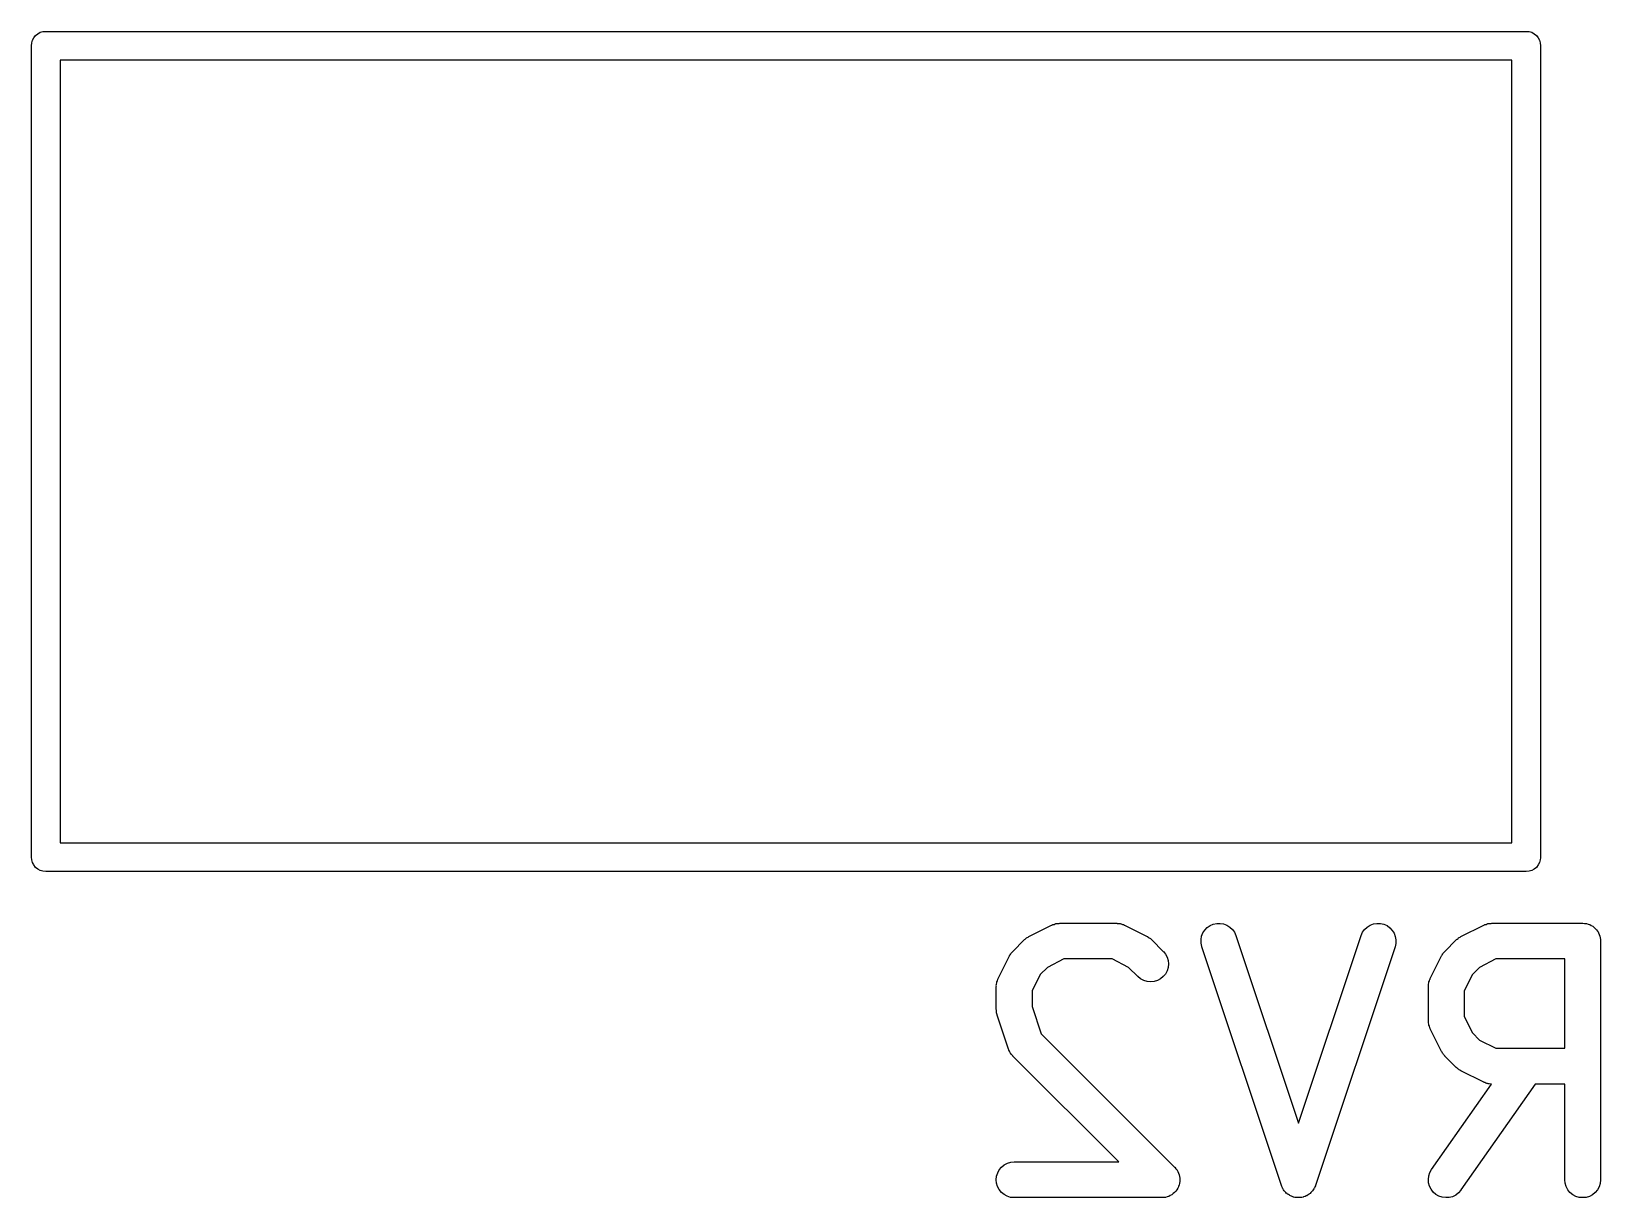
# Model space of a CAD drawing. Extents: x 60.5 to 142.6, y -115.4 to -60.2.
# Drawn here: x 82.04 to 88.61, y -106.43 to -101.54 of the extents above; entities that cross this region are included whole.
import ezdxf

# ---------------------------------------------------------------- set-up
doc = ezdxf.new("R2010")
doc.units = 0
doc.layers.add('BLACK', color=7, linetype='CONTINUOUS')

msp = doc.modelspace()

# ---------------------------------------------------------------- linework, layer by layer
at = {"layer": 'BLACK', "linetype": 'CONTINUOUS'}
for p, q in [((82.0397, -101.6), (82.0409, -101.588)), ((82.04, -101.603), (82.0397, -101.6)), ((82.04, -104.997), (82.04, -101.603)), ((82.0409, -101.588), (82.0443, -101.577)), ((82.0443, -101.577), (82.0499, -101.567)), ((82.0499, -101.567), (82.0574, -101.557)), ((82.0574, -101.557), (82.0665, -101.55)), ((82.0665, -101.55), (82.0769, -101.544)), ((82.0769, -101.544), (82.0882, -101.541)), ((82.0882, -101.541), (82.0971, -101.54)), ((82.0971, -101.54), (82.0971, -101.54)), ((82.0971, -101.54), (82.1, -101.54)), ((82.1, -101.54), (82.1029, -101.54)), ((82.1029, -101.54), (88.2971, -101.54)), ((88.2971, -101.54), (88.3, -101.54)), ((88.3, -101.54), (88.3029, -101.54)), ((88.3029, -101.54), (88.3029, -101.54)), ((88.3029, -101.54), (88.3118, -101.541)), ((88.3118, -101.541), (88.3231, -101.544)), ((88.3231, -101.544), (88.3335, -101.55)), ((88.3335, -101.55), (88.3426, -101.557)), ((88.3426, -101.557), (88.3501, -101.567)), ((88.3501, -101.567), (88.3557, -101.577)), ((88.3557, -101.577), (88.3591, -101.588)), ((88.3591, -101.588), (88.3603, -101.6)), ((88.3603, -101.6), (88.36, -101.603)), ((88.36, -101.603), (88.36, -104.997)), ((82.16, -101.66), (82.16, -104.94)), ((88.24, -101.66), (82.16, -101.66)), ((88.24, -104.94), (88.24, -101.66)), ((82.16, -104.94), (88.24, -104.94)), ((82.0397, -105), (82.04, -104.997)), ((82.0409, -105.012), (82.0397, -105)), ((82.0443, -105.023), (82.0409, -105.012)), ((88.3591, -105.012), (88.3557, -105.023)), ((88.36, -105.003), (88.3591, -105.012)), ((88.36, -104.997), (88.3603, -105)), ((88.3603, -105), (88.36, -105.003)), ((88.36, -105.003), (88.36, -105.003)), ((82.048, -105.03), (82.0443, -105.023)), ((82.0499, -105.033), (82.048, -105.03)), ((82.0574, -105.043), (82.0499, -105.033)), ((82.0665, -105.05), (82.0574, -105.043)), ((82.0769, -105.056), (82.0665, -105.05)), ((82.0882, -105.059), (82.0769, -105.056)), ((82.1, -105.06), (82.0882, -105.059)), ((82.1029, -105.06), (82.1, -105.06)), ((88.2971, -105.06), (82.1029, -105.06)), ((88.3, -105.06), (88.2971, -105.06)), ((88.3118, -105.059), (88.3, -105.06)), ((88.3231, -105.056), (88.3118, -105.059)), ((88.3335, -105.05), (88.3231, -105.056)), ((88.3426, -105.043), (88.3335, -105.05)), ((88.3501, -105.033), (88.3426, -105.043)), ((88.3557, -105.023), (88.3501, -105.033)), ((86.3157, -105.284), (86.3176, -105.283)), ((86.3176, -105.283), (86.3225, -105.282)), ((86.3225, -105.282), (86.3273, -105.28)), ((86.3273, -105.28), (86.3295, -105.279)), ((86.3295, -105.279), (86.3316, -105.279)), ((86.3316, -105.279), (86.3367, -105.278)), ((86.3367, -105.278), (86.3418, -105.278)), ((86.3418, -105.278), (86.344, -105.278)), ((86.344, -105.278), (86.3462, -105.277)), ((86.3462, -105.277), (86.5843, -105.277)), ((86.5843, -105.277), (86.5853, -105.277)), ((86.5853, -105.277), (86.5875, -105.278)), ((86.5875, -105.278), (86.5897, -105.278)), ((86.5897, -105.278), (86.5948, -105.278)), ((86.5948, -105.278), (86.5999, -105.279)), ((86.5999, -105.279), (86.602, -105.28)), ((86.602, -105.28), (86.6042, -105.28)), ((86.6042, -105.28), (86.609, -105.282)), ((86.609, -105.282), (86.6138, -105.283)), ((86.6138, -105.283), (86.6158, -105.285)), ((86.9762, -105.287), (86.9896, -105.281)), ((86.9896, -105.281), (87.0039, -105.278)), ((87.0039, -105.278), (87.0186, -105.278)), ((87.0186, -105.278), (87.033, -105.28)), ((87.033, -105.28), (87.0466, -105.285)), ((87.6467, -105.285), (87.6604, -105.28)), ((87.6604, -105.28), (87.6749, -105.278)), ((87.6749, -105.278), (87.6895, -105.278)), ((87.6895, -105.278), (87.7037, -105.281)), ((87.7037, -105.281), (87.7171, -105.287)), ((88.1252, -105.284), (88.1271, -105.283)), ((88.1271, -105.283), (88.132, -105.282)), ((88.132, -105.282), (88.1369, -105.28)), ((88.1369, -105.28), (88.139, -105.279)), ((88.139, -105.279), (88.1411, -105.279)), ((88.1411, -105.279), (88.1463, -105.278)), ((88.1463, -105.278), (88.1513, -105.278)), ((88.1513, -105.278), (88.1535, -105.278)), ((88.1535, -105.278), (88.1557, -105.277)), ((88.1557, -105.277), (88.5367, -105.277)), ((88.5367, -105.277), (88.5372, -105.277)), ((88.5372, -105.277), (88.5372, -105.277)), ((88.5372, -105.277), (88.5372, -105.277)), ((88.5372, -105.277), (88.5377, -105.277)), ((88.5377, -105.277), (88.5448, -105.278)), ((88.5448, -105.278), (88.5517, -105.279)), ((88.5517, -105.279), (88.552, -105.279)), ((88.552, -105.279), (88.5523, -105.279)), ((88.5523, -105.279), (88.559, -105.281)), ((88.559, -105.281), (88.5657, -105.283)), ((88.5657, -105.283), (88.566, -105.283)), ((88.566, -105.283), (88.5662, -105.283)), ((88.5662, -105.283), (88.5724, -105.287)), ((86.1503, -105.395), (86.1979, -105.347)), ((86.1979, -105.347), (86.1987, -105.346)), ((86.1987, -105.346), (86.202, -105.344)), ((86.202, -105.344), (86.205, -105.341)), ((86.205, -105.341), (86.2077, -105.339)), ((86.2077, -105.339), (86.2101, -105.337)), ((86.2101, -105.337), (86.2138, -105.335)), ((86.2138, -105.335), (86.2174, -105.333)), ((86.2174, -105.333), (86.3126, -105.285)), ((86.3126, -105.285), (86.3136, -105.285)), ((86.3136, -105.285), (86.3157, -105.284)), ((86.6158, -105.285), (86.6178, -105.285)), ((86.6178, -105.285), (86.7131, -105.333)), ((86.7131, -105.333), (86.714, -105.333)), ((86.714, -105.333), (86.7175, -105.336)), ((86.7175, -105.336), (86.7212, -105.338)), ((86.7212, -105.338), (86.7237, -105.34)), ((86.7237, -105.34), (86.7263, -105.341)), ((86.7263, -105.341), (86.7293, -105.344)), ((86.7293, -105.344), (86.7326, -105.347)), ((86.7326, -105.347), (86.7802, -105.395)), ((86.9381, -105.346), (86.9407, -105.332)), ((86.9383, -105.361), (86.9381, -105.346)), ((86.9407, -105.332), (86.9461, -105.318)), ((86.9461, -105.318), (86.9541, -105.306)), ((86.9541, -105.306), (86.9642, -105.295)), ((86.9642, -105.295), (86.9762, -105.287)), ((87.0466, -105.285), (87.059, -105.293)), ((87.059, -105.293), (87.0696, -105.303)), ((87.0696, -105.303), (87.078, -105.315)), ((87.078, -105.315), (87.084, -105.329)), ((87.084, -105.329), (87.3462, -106.115)), ((87.3462, -106.115), (87.6084, -105.329)), ((87.6084, -105.329), (87.6087, -105.328)), ((87.6087, -105.328), (87.6149, -105.314)), ((87.6149, -105.314), (87.6235, -105.303)), ((87.6235, -105.303), (87.6342, -105.293)), ((87.6342, -105.293), (87.6467, -105.285)), ((87.7171, -105.287), (87.729, -105.296)), ((87.729, -105.296), (87.739, -105.307)), ((87.739, -105.307), (87.7467, -105.319)), ((87.7467, -105.319), (87.7519, -105.333)), ((87.7519, -105.333), (87.7543, -105.347)), ((87.7543, -105.347), (87.7539, -105.362)), ((87.9598, -105.395), (88.0074, -105.347)), ((88.0074, -105.347), (88.0082, -105.346)), ((88.0082, -105.346), (88.0115, -105.344)), ((88.0115, -105.344), (88.0145, -105.341)), ((88.0145, -105.341), (88.0172, -105.339)), ((88.0172, -105.339), (88.0196, -105.337)), ((88.0196, -105.337), (88.0234, -105.335)), ((88.0234, -105.335), (88.0269, -105.333)), ((88.0269, -105.333), (88.1222, -105.285)), ((88.1222, -105.285), (88.1231, -105.285)), ((88.1231, -105.285), (88.1252, -105.284)), ((88.5724, -105.287), (88.5786, -105.29)), ((88.5786, -105.29), (88.5788, -105.29)), ((88.5788, -105.29), (88.579, -105.29)), ((88.579, -105.29), (88.5845, -105.295)), ((88.5845, -105.295), (88.5899, -105.3)), ((88.5899, -105.3), (88.5901, -105.3)), ((88.5901, -105.3), (88.5903, -105.3)), ((88.5903, -105.3), (88.5946, -105.305)), ((88.5946, -105.305), (88.5991, -105.311)), ((88.5991, -105.311), (88.5993, -105.311)), ((88.5993, -105.311), (88.5994, -105.311)), ((88.5994, -105.311), (88.6027, -105.318)), ((88.6027, -105.318), (88.606, -105.324)), ((88.606, -105.324), (88.6061, -105.324)), ((88.6061, -105.324), (88.6062, -105.324)), ((88.6062, -105.324), (88.6082, -105.331)), ((88.6082, -105.331), (88.6102, -105.338)), ((88.6102, -105.338), (88.6103, -105.338)), ((88.6103, -105.338), (88.6103, -105.338)), ((88.6103, -105.338), (88.611, -105.345)), ((88.611, -105.345), (88.6117, -105.352)), ((86.0886, -105.509), (86.1363, -105.414)), ((86.1363, -105.414), (86.1367, -105.413)), ((86.1367, -105.413), (86.139, -105.41)), ((86.139, -105.41), (86.141, -105.406)), ((86.141, -105.406), (86.143, -105.403)), ((86.143, -105.403), (86.1447, -105.401)), ((86.1447, -105.401), (86.1476, -105.398)), ((86.1476, -105.398), (86.1503, -105.395)), ((86.7802, -105.395), (86.7809, -105.395)), ((86.7809, -105.395), (86.79, -105.407)), ((86.79, -105.407), (86.7968, -105.42)), ((86.9414, -105.375), (86.9383, -105.361)), ((86.9417, -105.376), (86.9414, -105.375)), ((87.275, -106.376), (86.9417, -105.376)), ((87.7507, -105.376), (87.4173, -106.376)), ((87.7539, -105.362), (87.7507, -105.376)), ((87.8982, -105.509), (87.9458, -105.414)), ((87.9458, -105.414), (87.9462, -105.413)), ((87.9462, -105.413), (87.9485, -105.41)), ((87.9485, -105.41), (87.9505, -105.406)), ((87.9505, -105.406), (87.9525, -105.403)), ((87.9525, -105.403), (87.9542, -105.401)), ((87.9542, -105.401), (87.9571, -105.398)), ((87.9571, -105.398), (87.9598, -105.395)), ((88.6117, -105.352), (88.6117, -106.352)), ((86.2954, -105.462), (86.265, -105.492)), ((86.3639, -105.427), (86.2954, -105.462)), ((86.5666, -105.427), (86.3639, -105.427)), ((86.6351, -105.462), (86.5666, -105.427)), ((86.6741, -105.501), (86.6351, -105.462)), ((86.7962, -105.477), (86.7892, -105.49)), ((86.8006, -105.463), (86.7962, -105.477)), ((86.7968, -105.42), (86.8009, -105.434)), ((86.8021, -105.448), (86.8006, -105.463)), ((86.8009, -105.434), (86.8021, -105.448)), ((88.1049, -105.462), (88.0745, -105.492)), ((88.1734, -105.427), (88.1049, -105.462)), ((88.4617, -105.427), (88.1734, -105.427)), ((88.4617, -105.801), (88.4617, -105.427)), ((86.0807, -105.542), (86.081, -105.54)), ((86.0807, -105.543), (86.0807, -105.542)), ((86.0807, -105.638), (86.0807, -105.543)), ((86.0809, -105.537), (86.0818, -105.532)), ((86.081, -105.54), (86.0809, -105.537)), ((86.0818, -105.532), (86.0824, -105.527)), ((86.0824, -105.527), (86.083, -105.525)), ((86.083, -105.525), (86.0834, -105.523)), ((86.0834, -105.523), (86.0852, -105.518)), ((86.0852, -105.518), (86.0868, -105.513)), ((86.0868, -105.513), (86.0878, -105.511)), ((86.0878, -105.511), (86.0886, -105.509)), ((86.265, -105.492), (86.2307, -105.561)), ((86.6854, -105.51), (86.6741, -105.501)), ((86.6983, -105.517), (86.6854, -105.51)), ((86.7123, -105.521), (86.6983, -105.517)), ((86.7269, -105.523), (86.7123, -105.521)), ((86.7415, -105.521), (86.7269, -105.523)), ((86.7555, -105.517), (86.7415, -105.521)), ((86.7684, -105.51), (86.7555, -105.517)), ((86.7798, -105.501), (86.7684, -105.51)), ((86.7892, -105.49), (86.7798, -105.501)), ((87.8902, -105.542), (87.8905, -105.54)), ((87.8902, -105.543), (87.8902, -105.542)), ((87.8902, -105.686), (87.8902, -105.543)), ((87.8904, -105.537), (87.8913, -105.532)), ((87.8905, -105.54), (87.8904, -105.537)), ((87.8913, -105.532), (87.8919, -105.527)), ((87.8919, -105.527), (87.8925, -105.525)), ((87.8925, -105.525), (87.8929, -105.523)), ((87.8929, -105.523), (87.8948, -105.518)), ((87.8948, -105.518), (87.8963, -105.513)), ((87.8963, -105.513), (87.8974, -105.511)), ((87.8974, -105.511), (87.8982, -105.509)), ((88.0745, -105.492), (88.0402, -105.561)), ((86.2307, -105.561), (86.2307, -105.626)), ((88.0402, -105.561), (88.0402, -105.668)), ((86.0811, -105.642), (86.0807, -105.638)), ((86.0812, -105.647), (86.0811, -105.642)), ((86.0818, -105.65), (86.0812, -105.647)), ((86.0821, -105.653), (86.0818, -105.65)), ((86.0834, -105.657), (86.0821, -105.653)), ((86.0842, -105.661), (86.0834, -105.657)), ((86.0846, -105.662), (86.0842, -105.661)), ((86.1322, -105.805), (86.0846, -105.662)), ((86.2307, -105.626), (86.2689, -105.74)), ((88.0402, -105.668), (88.0745, -105.737)), ((86.2689, -105.74), (86.8278, -106.299)), ((87.8905, -105.688), (87.8902, -105.686)), ((87.8904, -105.69), (87.8905, -105.688)), ((87.8912, -105.695), (87.8904, -105.69)), ((87.8917, -105.7), (87.8912, -105.695)), ((87.8923, -105.702), (87.8917, -105.7)), ((87.8926, -105.705), (87.8923, -105.702)), ((87.8944, -105.709), (87.8926, -105.705)), ((87.8959, -105.714), (87.8944, -105.709)), ((87.8969, -105.716), (87.8959, -105.714)), ((87.8977, -105.718), (87.8969, -105.716)), ((87.8982, -105.719), (87.8977, -105.718)), ((87.9458, -105.814), (87.8982, -105.719)), ((88.0745, -105.737), (88.1049, -105.767)), ((86.1331, -105.807), (86.1322, -105.805)), ((86.1337, -105.809), (86.1331, -105.807)), ((86.1361, -105.813), (86.1337, -105.809)), ((88.1049, -105.767), (88.1734, -105.801)), ((88.1734, -105.801), (88.4617, -105.801)), ((86.1381, -105.818), (86.1361, -105.813)), ((86.1394, -105.82), (86.1381, -105.818)), ((86.1404, -105.822), (86.1394, -105.82)), ((86.1436, -105.826), (86.1404, -105.822)), ((86.1466, -105.83), (86.1436, -105.826)), ((86.1482, -105.832), (86.1466, -105.83)), ((86.1496, -105.833), (86.1482, -105.832)), ((86.1503, -105.834), (86.1496, -105.833)), ((86.5937, -106.277), (86.1503, -105.834)), ((87.948, -105.818), (87.9458, -105.814)), ((87.95, -105.822), (87.948, -105.818)), ((87.9519, -105.824), (87.95, -105.822)), ((87.9536, -105.827), (87.9519, -105.824)), ((87.9565, -105.83), (87.9536, -105.827)), ((87.9591, -105.833), (87.9565, -105.83)), ((87.9598, -105.834), (87.9591, -105.833)), ((88.0074, -105.882), (87.9598, -105.834)), ((88.0107, -105.884), (88.0074, -105.882)), ((88.0137, -105.887), (88.0107, -105.884)), ((88.0163, -105.889), (88.0137, -105.887)), ((88.0188, -105.891), (88.0163, -105.889)), ((88.0225, -105.893), (88.0188, -105.891)), ((88.026, -105.895), (88.0225, -105.893)), ((88.0269, -105.896), (88.026, -105.895)), ((88.1222, -105.943), (88.0269, -105.896)), ((87.9038, -106.309), (88.1545, -105.951)), ((88.3376, -105.951), (88.0267, -106.395)), ((88.1242, -105.944), (88.1222, -105.943)), ((88.1262, -105.945), (88.1242, -105.944)), ((88.131, -105.947), (88.1262, -105.945)), ((88.1358, -105.949), (88.131, -105.947)), ((88.138, -105.949), (88.1358, -105.949)), ((88.1401, -105.95), (88.138, -105.949)), ((88.1452, -105.95), (88.1401, -105.95)), ((88.1503, -105.951), (88.1452, -105.95)), ((88.1525, -105.951), (88.1503, -105.951)), ((88.1545, -105.951), (88.1525, -105.951)), ((88.4617, -105.951), (88.3376, -105.951)), ((88.4617, -106.352), (88.4617, -105.951)), ((86.0822, -106.337), (86.0866, -106.323)), ((86.0866, -106.323), (86.0935, -106.31)), ((86.0935, -106.31), (86.1029, -106.299)), ((86.1029, -106.299), (86.1142, -106.29)), ((86.1142, -106.29), (86.1271, -106.283)), ((86.1271, -106.283), (86.1411, -106.279)), ((86.1411, -106.279), (86.1557, -106.277)), ((86.1557, -106.277), (86.5937, -106.277)), ((86.8278, -106.299), (86.8283, -106.3)), ((86.8283, -106.3), (86.8283, -106.3)), ((86.8283, -106.3), (86.8284, -106.3)), ((86.8284, -106.3), (86.8285, -106.3)), ((86.8285, -106.3), (86.8331, -106.306)), ((86.8331, -106.306), (86.8375, -106.311)), ((86.8375, -106.311), (86.8376, -106.311)), ((86.8376, -106.311), (86.8377, -106.312)), ((86.8377, -106.312), (86.8409, -106.318)), ((86.8409, -106.318), (86.8443, -106.324)), ((86.8443, -106.324), (86.8443, -106.324)), ((86.8443, -106.324), (86.8444, -106.325)), ((86.8444, -106.325), (86.8464, -106.331)), ((86.8464, -106.331), (86.8484, -106.338)), ((87.892, -106.336), (87.8966, -106.322)), ((87.8966, -106.322), (87.9038, -106.309)), ((86.0807, -106.352), (86.0822, -106.337)), ((86.082, -106.366), (86.0807, -106.352)), ((86.0862, -106.38), (86.082, -106.366)), ((86.093, -106.393), (86.0862, -106.38)), ((86.1021, -106.405), (86.093, -106.393)), ((86.8323, -106.4), (86.8276, -106.406)), ((86.8368, -106.395), (86.8323, -106.4)), ((86.8369, -106.394), (86.8368, -106.395)), ((86.8404, -106.388), (86.8369, -106.394)), ((86.8369, -106.394), (86.8369, -106.394)), ((86.8438, -106.382), (86.8404, -106.388)), ((86.8439, -106.381), (86.8438, -106.382)), ((86.8438, -106.382), (86.8438, -106.382)), ((86.8461, -106.374), (86.8439, -106.381)), ((86.8482, -106.368), (86.8461, -106.374)), ((86.849, -106.36), (86.8482, -106.367)), ((86.8482, -106.367), (86.8482, -106.368)), ((86.8482, -106.368), (86.8482, -106.368)), ((86.8484, -106.338), (86.8484, -106.338)), ((86.8484, -106.338), (86.8485, -106.339)), ((86.8485, -106.339), (86.8491, -106.346)), ((86.8498, -106.353), (86.849, -106.36)), ((86.8491, -106.346), (86.8498, -106.353)), ((86.8498, -106.353), (86.8497, -106.353)), ((86.8497, -106.353), (86.8498, -106.353)), ((87.2771, -106.381), (87.275, -106.376)), ((87.279, -106.386), (87.2771, -106.381)), ((87.2801, -106.388), (87.279, -106.386)), ((87.281, -106.389), (87.2801, -106.388)), ((87.284, -106.394), (87.281, -106.389)), ((87.2867, -106.398), (87.284, -106.394)), ((87.2882, -106.4), (87.2867, -106.398)), ((87.2894, -106.401), (87.2882, -106.4)), ((87.4035, -106.4), (87.4022, -106.402)), ((87.405, -106.399), (87.4035, -106.4)), ((87.4078, -106.395), (87.405, -106.399)), ((87.4109, -106.39), (87.4078, -106.395)), ((87.4118, -106.388), (87.4109, -106.39)), ((87.4129, -106.387), (87.4118, -106.388)), ((87.4148, -106.382), (87.4129, -106.387)), ((87.417, -106.377), (87.4148, -106.382)), ((87.4173, -106.376), (87.417, -106.377)), ((87.8903, -106.351), (87.892, -106.336)), ((87.8913, -106.365), (87.8903, -106.351)), ((87.8952, -106.379), (87.8913, -106.365)), ((87.9018, -106.392), (87.8952, -106.379)), ((87.9108, -106.404), (87.9018, -106.392)), ((88.0261, -106.396), (88.0164, -106.407)), ((88.0267, -106.395), (88.0261, -106.396)), ((88.4631, -106.367), (88.4617, -106.352)), ((88.4673, -106.381), (88.4631, -106.367)), ((88.4742, -106.394), (88.4673, -106.381)), ((88.4834, -106.405), (88.4742, -106.394)), ((88.5986, -106.395), (88.5891, -106.406)), ((88.6056, -106.382), (88.5986, -106.395)), ((88.61, -106.368), (88.6056, -106.382)), ((88.6117, -106.353), (88.61, -106.368)), ((88.6117, -106.352), (88.6117, -106.353)), ((86.1133, -106.414), (86.1021, -106.405)), ((86.1262, -106.421), (86.1133, -106.414)), ((86.1401, -106.426), (86.1262, -106.421)), ((86.1547, -106.427), (86.1401, -106.426)), ((86.1557, -106.427), (86.1547, -106.427)), ((86.7748, -106.427), (86.1557, -106.427)), ((86.7819, -106.427), (86.7748, -106.427)), ((86.7891, -106.426), (86.7819, -106.427)), ((86.7892, -106.426), (86.7891, -106.426)), ((86.7893, -106.426), (86.7892, -106.426)), ((86.7962, -106.424), (86.7893, -106.426)), ((86.8031, -106.422), (86.7962, -106.424)), ((86.8032, -106.422), (86.8031, -106.422)), ((86.8033, -106.422), (86.8032, -106.422)), ((86.8096, -106.418), (86.8033, -106.422)), ((86.816, -106.415), (86.8096, -106.418)), ((86.8161, -106.415), (86.816, -106.415)), ((86.8163, -106.415), (86.8161, -106.415)), ((86.8219, -106.41), (86.8163, -106.415)), ((86.8274, -106.406), (86.8219, -106.41)), ((86.8275, -106.406), (86.8274, -106.406)), ((86.8276, -106.406), (86.8275, -106.406)), ((87.2932, -106.405), (87.2894, -106.401)), ((87.2968, -106.409), (87.2932, -106.405)), ((87.2985, -106.41), (87.2968, -106.409)), ((87.3001, -106.412), (87.2985, -106.41)), ((87.3044, -106.414), (87.3001, -106.412)), ((87.3087, -106.417), (87.3044, -106.414)), ((87.3106, -106.418), (87.3087, -106.417)), ((87.3124, -106.419), (87.3106, -106.418)), ((87.3173, -106.421), (87.3124, -106.419)), ((87.322, -106.423), (87.3173, -106.421)), ((87.3241, -106.424), (87.322, -106.423)), ((87.3261, -106.425), (87.3241, -106.424)), ((87.3312, -106.426), (87.3261, -106.425)), ((87.3362, -106.427), (87.3312, -106.426)), ((87.3384, -106.427), (87.3362, -106.427)), ((87.3405, -106.427), (87.3384, -106.427)), ((87.3456, -106.427), (87.3405, -106.427)), ((87.3509, -106.427), (87.3456, -106.427)), ((87.353, -106.427), (87.3509, -106.427)), ((87.3551, -106.427), (87.353, -106.427)), ((87.3602, -106.426), (87.3551, -106.427)), ((87.3653, -106.425), (87.3602, -106.426)), ((87.3673, -106.424), (87.3653, -106.425)), ((87.3694, -106.424), (87.3673, -106.424)), ((87.3742, -106.422), (87.3694, -106.424)), ((87.379, -106.42), (87.3742, -106.422)), ((87.3809, -106.419), (87.379, -106.42)), ((87.3828, -106.418), (87.3809, -106.419)), ((87.3871, -106.415), (87.3828, -106.418)), ((87.3915, -106.412), (87.3871, -106.415)), ((87.3931, -106.411), (87.3915, -106.412)), ((87.3948, -106.409), (87.3931, -106.411)), ((87.3984, -106.406), (87.3948, -106.409)), ((87.4022, -106.402), (87.3984, -106.406)), ((87.9218, -106.414), (87.9108, -106.404)), ((87.9345, -106.421), (87.9218, -106.414)), ((87.9484, -106.425), (87.9345, -106.421)), ((87.9629, -106.427), (87.9484, -106.425)), ((87.9775, -106.426), (87.9629, -106.427)), ((87.9916, -106.423), (87.9775, -106.426)), ((88.0048, -106.416), (87.9916, -106.423)), ((88.0164, -106.407), (88.0048, -106.416)), ((88.4947, -106.415), (88.4834, -106.405)), ((88.5076, -106.422), (88.4947, -106.415)), ((88.5216, -106.426), (88.5076, -106.422)), ((88.5361, -106.427), (88.5216, -106.426)), ((88.5507, -106.426), (88.5361, -106.427)), ((88.5648, -106.422), (88.5507, -106.426)), ((88.5777, -106.415), (88.5648, -106.422)), ((88.5891, -106.406), (88.5777, -106.415))]:
    msp.add_line(p, q, dxfattribs=at)

doc.saveas('drawing.dxf')
